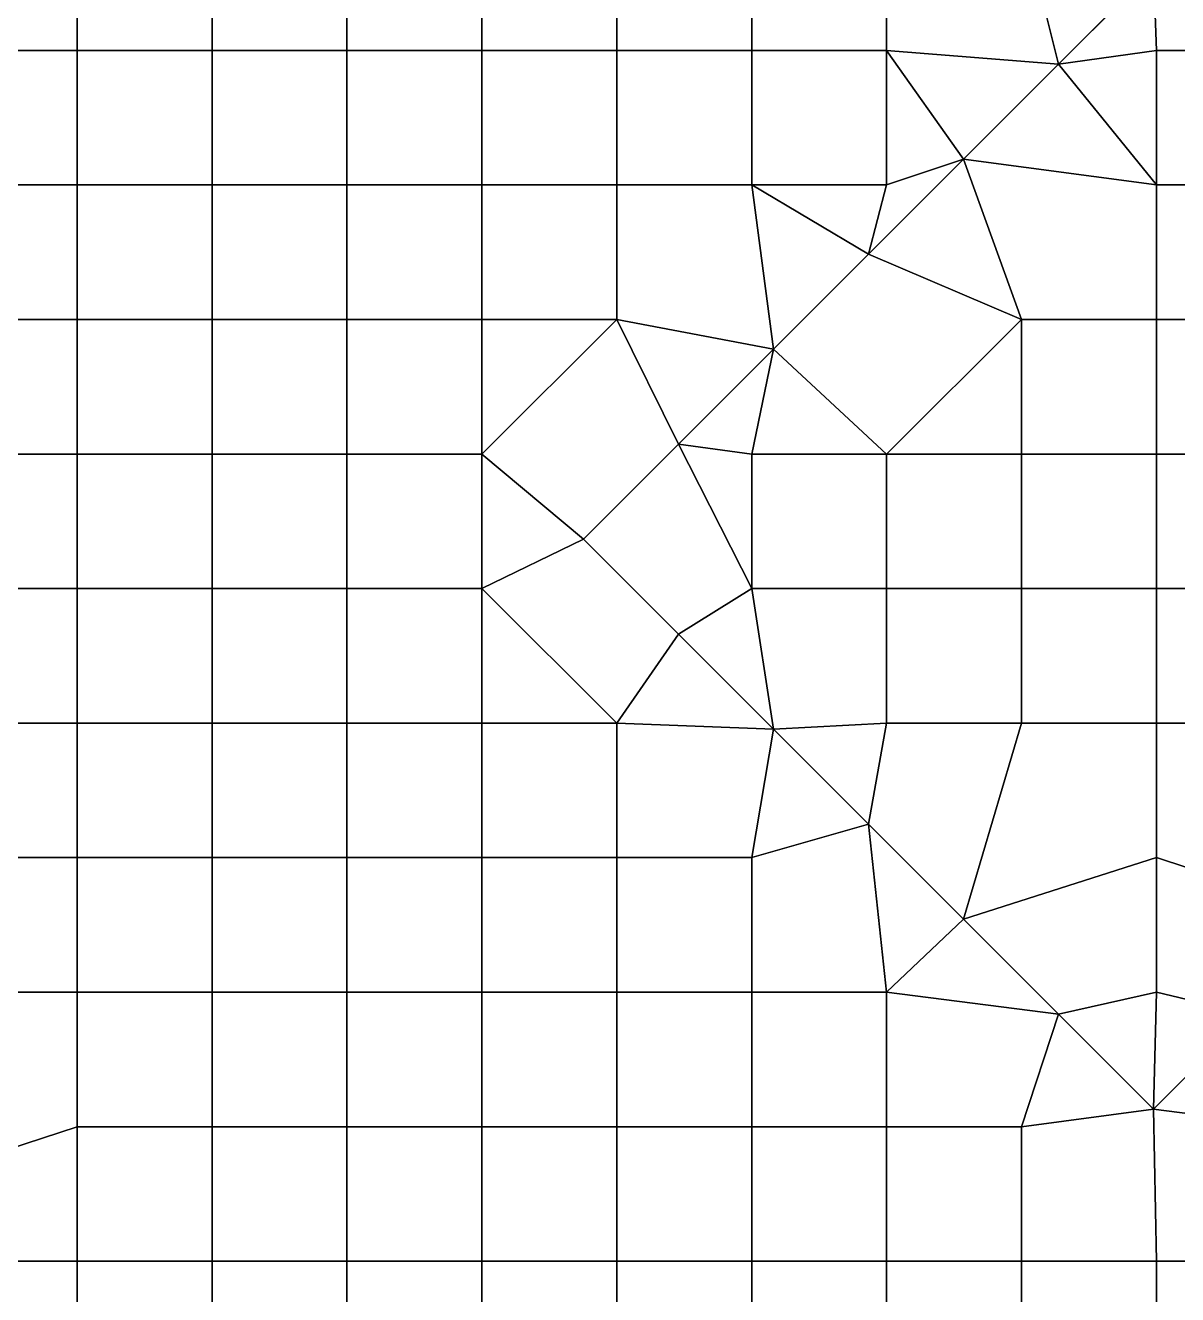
# Model space of a CAD drawing. Extents: x -13 to 39.3, y -26.5 to 20.6.
# Drawn here: x 15.97 to 20.258, y -8.115 to -3.391 of the extents above; entities that cross this region are included whole.
import ezdxf

# ---------------------------------------------------------------- set-up
doc = ezdxf.new("R2010")
doc.units = 0
doc.layers.add('BARS', color=1, linetype='CONTINUOUS')
doc.layers.add('FACES', color=5, linetype='CONTINUOUS')

msp = doc.modelspace()

# ---------------------------------------------------------------- linework, layer by layer
at = {"layer": 'BARS'}
for p, q in [((19.8145, -3.53553), (20.168, -3.18198)), ((19.8145, -3.53553, 3.3), (20.168, -3.18198, 3.3)), ((19.4609, -3.88909), (19.8145, -3.53553)), ((19.4609, -3.88909, 3.3), (19.8145, -3.53553, 3.3)), ((19.1074, -4.24264), (19.4609, -3.88909)), ((19.1074, -4.24264, 3.3), (19.4609, -3.88909, 3.3)), ((18.7538, -4.59619), (19.1074, -4.24264)), ((18.7538, -4.59619, 3.3), (19.1074, -4.24264, 3.3)), ((18.4003, -4.94975), (18.7538, -4.59619)), ((18.4003, -4.94975, 3.3), (18.7538, -4.59619, 3.3)), ((18.0467, -5.3033), (18.4003, -4.94975)), ((18.0467, -5.3033, 3.3), (18.4003, -4.94975, 3.3)), ((18.4003, -5.65685), (18.0467, -5.3033)), ((18.4003, -5.65685, 3.3), (18.0467, -5.3033, 3.3)), ((18.7538, -6.01041), (18.4003, -5.65685)), ((18.7538, -6.01041, 3.3), (18.4003, -5.65685, 3.3)), ((19.1074, -6.36396), (18.7538, -6.01041)), ((19.1074, -6.36396, 3.3), (18.7538, -6.01041, 3.3)), ((19.4609, -6.71751), (19.1074, -6.36396)), ((19.4609, -6.71751, 3.3), (19.1074, -6.36396, 3.3)), ((19.8145, -7.07107), (19.4609, -6.71751)), ((19.8145, -7.07107, 3.3), (19.4609, -6.71751, 3.3)), ((20.168, -7.42462), (19.8145, -7.07107)), ((20.168, -7.42462, 3.3), (19.8145, -7.07107, 3.3)), ((20.168, -7.42462), (20.5216, -7.07107)), ((20.168, -7.42462, 3.3), (20.5216, -7.07107, 3.3))]:
    msp.add_line(p, q, dxfattribs=at)
at = {"layer": 'FACES'}
for points in [[(20.5216, -2.82843), (20.168, -3.18198), (20.1796, -3.48396), (20.6817, -3.48396)], [(20.5216, -2.82843, 3.3), (20.168, -3.18198, 3.3), (20.1796, -3.48396, 3.3), (20.6817, -3.48396, 3.3)], [(16.1627, -2.98325), (15.6606, -2.98325), (15.6606, -3.48396), (16.1627, -3.48396)], [(16.1627, -2.98325, 3.3), (15.6606, -2.98325, 3.3), (15.6606, -3.48396, 3.3), (16.1627, -3.48396, 3.3)], [(16.6648, -2.98325), (16.1627, -2.98325), (16.1627, -3.48396), (16.6648, -3.48396)], [(16.6648, -2.98325, 3.3), (16.1627, -2.98325, 3.3), (16.1627, -3.48396, 3.3), (16.6648, -3.48396, 3.3)], [(17.1669, -2.98325), (16.6648, -2.98325), (16.6648, -3.48396), (17.1669, -3.48396)], [(17.1669, -2.98325, 3.3), (16.6648, -2.98325, 3.3), (16.6648, -3.48396, 3.3), (17.1669, -3.48396, 3.3)], [(17.669, -2.98325), (17.1669, -2.98325), (17.1669, -3.48396), (17.669, -3.48396)], [(17.669, -2.98325, 3.3), (17.1669, -2.98325, 3.3), (17.1669, -3.48396, 3.3), (17.669, -3.48396, 3.3)], [(18.1711, -2.98325), (17.669, -2.98325), (17.669, -3.48396), (18.1711, -3.48396)], [(18.1711, -2.98325, 3.3), (17.669, -2.98325, 3.3), (17.669, -3.48396, 3.3), (18.1711, -3.48396, 3.3)], [(18.6732, -2.98325), (18.1711, -2.98325), (18.1711, -3.48396), (18.6732, -3.48396)], [(18.6732, -2.98325, 3.3), (18.1711, -2.98325, 3.3), (18.1711, -3.48396, 3.3), (18.6732, -3.48396, 3.3)], [(19.1754, -2.98325), (18.6732, -2.98325), (18.6732, -3.48396), (19.1754, -3.48396)], [(19.1754, -2.98325, 3.3), (18.6732, -2.98325, 3.3), (18.6732, -3.48396, 3.3), (19.1754, -3.48396, 3.3)], [(19.6775, -2.98325), (19.1754, -2.98325), (19.1754, -3.48396), (19.8145, -3.53553)], [(19.6775, -2.98325, 3.3), (19.1754, -2.98325, 3.3), (19.1754, -3.48396, 3.3), (19.8145, -3.53553, 3.3)], [(20.168, -3.18198), (19.6775, -2.98325), (19.8145, -3.53553)], [(20.168, -3.18198, 3.3), (19.6775, -2.98325, 3.3), (19.8145, -3.53553, 3.3)], [(20.168, -3.18198), (19.8145, -3.53553), (20.1796, -3.48396)], [(19.8145, -3.53553, 0.66), (19.8145, -3.53553), (20.168, -3.18198), (20.168, -3.18198, 0.66)], [(19.8145, -3.53553, 0.66), (20.168, -3.18198, 0.66), (20.168, -3.18198, 1.32), (19.8145, -3.53553, 1.32)], [(19.8145, -3.53553, 1.32), (20.168, -3.18198, 1.32), (20.168, -3.18198, 1.98), (19.8145, -3.53553, 1.98)], [(19.8145, -3.53553, 1.98), (20.168, -3.18198, 1.98), (20.168, -3.18198, 2.64), (19.8145, -3.53553, 2.64)], [(19.8145, -3.53553, 2.64), (20.168, -3.18198, 2.64), (20.168, -3.18198, 3.3), (19.8145, -3.53553, 3.3)], [(20.168, -3.18198, 3.3), (19.8145, -3.53553, 3.3), (20.1796, -3.48396, 3.3)], [(16.1627, -3.48396), (15.6606, -3.48396), (15.6606, -3.98467), (16.1627, -3.98467)], [(16.1627, -3.48396, 3.3), (15.6606, -3.48396, 3.3), (15.6606, -3.98467, 3.3), (16.1627, -3.98467, 3.3)], [(16.6648, -3.48396), (16.1627, -3.48396), (16.1627, -3.98467), (16.6648, -3.98467)], [(16.6648, -3.48396, 3.3), (16.1627, -3.48396, 3.3), (16.1627, -3.98467, 3.3), (16.6648, -3.98467, 3.3)], [(17.1669, -3.48396), (16.6648, -3.48396), (16.6648, -3.98467), (17.1669, -3.98467)], [(17.1669, -3.48396, 3.3), (16.6648, -3.48396, 3.3), (16.6648, -3.98467, 3.3), (17.1669, -3.98467, 3.3)], [(17.669, -3.48396), (17.1669, -3.48396), (17.1669, -3.98467), (17.669, -3.98467)], [(17.669, -3.48396, 3.3), (17.1669, -3.48396, 3.3), (17.1669, -3.98467, 3.3), (17.669, -3.98467, 3.3)], [(18.1711, -3.48396), (17.669, -3.48396), (17.669, -3.98467), (18.1711, -3.98467)], [(18.1711, -3.48396, 3.3), (17.669, -3.48396, 3.3), (17.669, -3.98467, 3.3), (18.1711, -3.98467, 3.3)], [(18.6732, -3.48396), (18.1711, -3.48396), (18.1711, -3.98467), (18.6732, -3.98467)], [(18.6732, -3.48396, 3.3), (18.1711, -3.48396, 3.3), (18.1711, -3.98467, 3.3), (18.6732, -3.98467, 3.3)], [(19.1754, -3.48396), (18.6732, -3.48396), (18.6732, -3.98467), (19.1754, -3.98467)], [(19.1754, -3.48396, 3.3), (18.6732, -3.48396, 3.3), (18.6732, -3.98467, 3.3), (19.1754, -3.98467, 3.3)], [(19.8145, -3.53553), (19.1754, -3.48396), (19.4609, -3.88909)], [(19.1754, -3.48396), (19.1754, -3.98467), (19.4609, -3.88909)], [(19.8145, -3.53553, 3.3), (19.1754, -3.48396, 3.3), (19.4609, -3.88909, 3.3)], [(19.1754, -3.48396, 3.3), (19.1754, -3.98467, 3.3), (19.4609, -3.88909, 3.3)], [(20.1796, -3.48396), (19.8145, -3.53553), (20.1796, -3.98467)], [(20.1796, -3.48396, 3.3), (19.8145, -3.53553, 3.3), (20.1796, -3.98467, 3.3)], [(20.6817, -3.48396), (20.1796, -3.48396), (20.1796, -3.98467), (20.6817, -3.98467)], [(20.6817, -3.48396, 3.3), (20.1796, -3.48396, 3.3), (20.1796, -3.98467, 3.3), (20.6817, -3.98467, 3.3)], [(19.8145, -3.53553), (19.4609, -3.88909), (20.1796, -3.98467)], [(19.4609, -3.88909, 0.66), (19.4609, -3.88909), (19.8145, -3.53553), (19.8145, -3.53553, 0.66)], [(19.4609, -3.88909, 0.66), (19.8145, -3.53553, 0.66), (19.8145, -3.53553, 1.32), (19.4609, -3.88909, 1.32)], [(19.4609, -3.88909, 1.32), (19.8145, -3.53553, 1.32), (19.8145, -3.53553, 1.98), (19.4609, -3.88909, 1.98)], [(19.4609, -3.88909, 1.98), (19.8145, -3.53553, 1.98), (19.8145, -3.53553, 2.64), (19.4609, -3.88909, 2.64)], [(19.4609, -3.88909, 2.64), (19.8145, -3.53553, 2.64), (19.8145, -3.53553, 3.3), (19.4609, -3.88909, 3.3)], [(19.8145, -3.53553, 3.3), (19.4609, -3.88909, 3.3), (20.1796, -3.98467, 3.3)], [(19.4609, -3.88909), (19.1754, -3.98467), (19.1074, -4.24264)], [(19.4609, -3.88909), (19.1074, -4.24264), (19.6775, -4.48537)], [(19.1074, -4.24264, 0.66), (19.1074, -4.24264), (19.4609, -3.88909), (19.4609, -3.88909, 0.66)], [(19.1074, -4.24264, 0.66), (19.4609, -3.88909, 0.66), (19.4609, -3.88909, 1.32), (19.1074, -4.24264, 1.32)], [(19.1074, -4.24264, 1.32), (19.4609, -3.88909, 1.32), (19.4609, -3.88909, 1.98), (19.1074, -4.24264, 1.98)], [(19.1074, -4.24264, 1.98), (19.4609, -3.88909, 1.98), (19.4609, -3.88909, 2.64), (19.1074, -4.24264, 2.64)], [(19.1074, -4.24264, 2.64), (19.4609, -3.88909, 2.64), (19.4609, -3.88909, 3.3), (19.1074, -4.24264, 3.3)], [(19.4609, -3.88909, 3.3), (19.1754, -3.98467, 3.3), (19.1074, -4.24264, 3.3)], [(19.4609, -3.88909, 3.3), (19.1074, -4.24264, 3.3), (19.6775, -4.48537, 3.3)], [(20.1796, -3.98467), (19.4609, -3.88909), (19.6775, -4.48537), (20.1796, -4.48537)], [(20.1796, -3.98467, 3.3), (19.4609, -3.88909, 3.3), (19.6775, -4.48537, 3.3), (20.1796, -4.48537, 3.3)], [(16.1627, -3.98467), (15.6606, -3.98467), (15.6606, -4.48537), (16.1627, -4.48537)], [(16.1627, -3.98467, 3.3), (15.6606, -3.98467, 3.3), (15.6606, -4.48537, 3.3), (16.1627, -4.48537, 3.3)], [(16.6648, -3.98467), (16.1627, -3.98467), (16.1627, -4.48537), (16.6648, -4.48537)], [(16.6648, -3.98467, 3.3), (16.1627, -3.98467, 3.3), (16.1627, -4.48537, 3.3), (16.6648, -4.48537, 3.3)], [(17.1669, -3.98467), (16.6648, -3.98467), (16.6648, -4.48537), (17.1669, -4.48537)], [(17.1669, -3.98467, 3.3), (16.6648, -3.98467, 3.3), (16.6648, -4.48537, 3.3), (17.1669, -4.48537, 3.3)], [(17.669, -3.98467), (17.1669, -3.98467), (17.1669, -4.48537), (17.669, -4.48537)], [(17.669, -3.98467, 3.3), (17.1669, -3.98467, 3.3), (17.1669, -4.48537, 3.3), (17.669, -4.48537, 3.3)], [(18.1711, -3.98467), (17.669, -3.98467), (17.669, -4.48537), (18.1711, -4.48537)], [(18.1711, -3.98467, 3.3), (17.669, -3.98467, 3.3), (17.669, -4.48537, 3.3), (18.1711, -4.48537, 3.3)], [(18.6732, -3.98467), (18.1711, -3.98467), (18.1711, -4.48537), (18.7538, -4.59619)], [(18.6732, -3.98467, 3.3), (18.1711, -3.98467, 3.3), (18.1711, -4.48537, 3.3), (18.7538, -4.59619, 3.3)], [(19.1754, -3.98467), (18.6732, -3.98467), (19.1074, -4.24264)], [(19.1074, -4.24264), (18.6732, -3.98467), (18.7538, -4.59619)], [(19.1754, -3.98467, 3.3), (18.6732, -3.98467, 3.3), (19.1074, -4.24264, 3.3)], [(19.1074, -4.24264, 3.3), (18.6732, -3.98467, 3.3), (18.7538, -4.59619, 3.3)], [(20.6817, -3.98467), (20.1796, -3.98467), (20.1796, -4.48537), (20.6817, -4.48537)], [(20.6817, -3.98467, 3.3), (20.1796, -3.98467, 3.3), (20.1796, -4.48537, 3.3), (20.6817, -4.48537, 3.3)], [(19.1074, -4.24264), (18.7538, -4.59619), (19.1754, -4.98608), (19.6775, -4.48537)], [(18.7538, -4.59619, 0.66), (18.7538, -4.59619), (19.1074, -4.24264), (19.1074, -4.24264, 0.66)], [(18.7538, -4.59619, 0.66), (19.1074, -4.24264, 0.66), (19.1074, -4.24264, 1.32), (18.7538, -4.59619, 1.32)], [(18.7538, -4.59619, 1.32), (19.1074, -4.24264, 1.32), (19.1074, -4.24264, 1.98), (18.7538, -4.59619, 1.98)], [(18.7538, -4.59619, 1.98), (19.1074, -4.24264, 1.98), (19.1074, -4.24264, 2.64), (18.7538, -4.59619, 2.64)], [(18.7538, -4.59619, 2.64), (19.1074, -4.24264, 2.64), (19.1074, -4.24264, 3.3), (18.7538, -4.59619, 3.3)], [(19.1074, -4.24264, 3.3), (18.7538, -4.59619, 3.3), (19.1754, -4.98608, 3.3), (19.6775, -4.48537, 3.3)], [(16.1627, -4.48537), (15.6606, -4.48537), (15.6606, -4.98608), (16.1627, -4.98608)], [(16.1627, -4.48537, 3.3), (15.6606, -4.48537, 3.3), (15.6606, -4.98608, 3.3), (16.1627, -4.98608, 3.3)], [(16.6648, -4.48537), (16.1627, -4.48537), (16.1627, -4.98608), (16.6648, -4.98608)], [(16.6648, -4.48537, 3.3), (16.1627, -4.48537, 3.3), (16.1627, -4.98608, 3.3), (16.6648, -4.98608, 3.3)], [(17.1669, -4.48537), (16.6648, -4.48537), (16.6648, -4.98608), (17.1669, -4.98608)], [(17.1669, -4.48537, 3.3), (16.6648, -4.48537, 3.3), (16.6648, -4.98608, 3.3), (17.1669, -4.98608, 3.3)], [(17.669, -4.48537), (17.1669, -4.48537), (17.1669, -4.98608), (17.669, -4.98608)], [(17.669, -4.48537, 3.3), (17.1669, -4.48537, 3.3), (17.1669, -4.98608, 3.3), (17.669, -4.98608, 3.3)], [(18.1711, -4.48537), (17.669, -4.48537), (17.669, -4.98608)], [(18.4003, -4.94975), (18.1711, -4.48537), (17.669, -4.98608), (18.0467, -5.3033)], [(18.1711, -4.48537, 3.3), (17.669, -4.48537, 3.3), (17.669, -4.98608, 3.3)], [(18.4003, -4.94975, 3.3), (18.1711, -4.48537, 3.3), (17.669, -4.98608, 3.3), (18.0467, -5.3033, 3.3)], [(18.7538, -4.59619), (18.1711, -4.48537), (18.4003, -4.94975)], [(18.7538, -4.59619, 3.3), (18.1711, -4.48537, 3.3), (18.4003, -4.94975, 3.3)], [(19.6775, -4.48537), (19.1754, -4.98608), (19.6775, -4.98608)], [(19.6775, -4.48537, 3.3), (19.1754, -4.98608, 3.3), (19.6775, -4.98608, 3.3)], [(20.1796, -4.48537), (19.6775, -4.48537), (19.6775, -4.98608), (20.1796, -4.98608)], [(20.1796, -4.48537, 3.3), (19.6775, -4.48537, 3.3), (19.6775, -4.98608, 3.3), (20.1796, -4.98608, 3.3)], [(20.6817, -4.48537), (20.1796, -4.48537), (20.1796, -4.98608), (20.6817, -4.98608)], [(20.6817, -4.48537, 3.3), (20.1796, -4.48537, 3.3), (20.1796, -4.98608, 3.3), (20.6817, -4.98608, 3.3)], [(18.7538, -4.59619), (18.4003, -4.94975), (18.6732, -4.98608)], [(18.4003, -4.94975, 0.66), (18.4003, -4.94975), (18.7538, -4.59619), (18.7538, -4.59619, 0.66)], [(18.4003, -4.94975, 0.66), (18.7538, -4.59619, 0.66), (18.7538, -4.59619, 1.32), (18.4003, -4.94975, 1.32)], [(18.4003, -4.94975, 1.32), (18.7538, -4.59619, 1.32), (18.7538, -4.59619, 1.98), (18.4003, -4.94975, 1.98)], [(18.4003, -4.94975, 1.98), (18.7538, -4.59619, 1.98), (18.7538, -4.59619, 2.64), (18.4003, -4.94975, 2.64)], [(18.4003, -4.94975, 2.64), (18.7538, -4.59619, 2.64), (18.7538, -4.59619, 3.3), (18.4003, -4.94975, 3.3)], [(18.7538, -4.59619, 3.3), (18.4003, -4.94975, 3.3), (18.6732, -4.98608, 3.3)], [(19.1754, -4.98608), (18.7538, -4.59619), (18.6732, -4.98608)], [(19.1754, -4.98608, 3.3), (18.7538, -4.59619, 3.3), (18.6732, -4.98608, 3.3)], [(18.6732, -5.48679), (18.4003, -4.94975), (18.0467, -5.3033), (18.4003, -5.65685)], [(18.0467, -5.3033, 0.66), (18.0467, -5.3033), (18.4003, -4.94975), (18.4003, -4.94975, 0.66)], [(18.0467, -5.3033, 0.66), (18.4003, -4.94975, 0.66), (18.4003, -4.94975, 1.32), (18.0467, -5.3033, 1.32)], [(18.0467, -5.3033, 1.32), (18.4003, -4.94975, 1.32), (18.4003, -4.94975, 1.98), (18.0467, -5.3033, 1.98)], [(18.0467, -5.3033, 1.98), (18.4003, -4.94975, 1.98), (18.4003, -4.94975, 2.64), (18.0467, -5.3033, 2.64)], [(18.0467, -5.3033, 2.64), (18.4003, -4.94975, 2.64), (18.4003, -4.94975, 3.3), (18.0467, -5.3033, 3.3)], [(18.6732, -5.48679, 3.3), (18.4003, -4.94975, 3.3), (18.0467, -5.3033, 3.3), (18.4003, -5.65685, 3.3)], [(18.6732, -4.98608), (18.4003, -4.94975), (18.6732, -5.48679)], [(18.6732, -4.98608, 3.3), (18.4003, -4.94975, 3.3), (18.6732, -5.48679, 3.3)], [(16.1627, -4.98608), (15.6606, -4.98608), (15.6606, -5.48679), (16.1627, -5.48679)], [(16.1627, -4.98608, 3.3), (15.6606, -4.98608, 3.3), (15.6606, -5.48679, 3.3), (16.1627, -5.48679, 3.3)], [(16.6648, -4.98608), (16.1627, -4.98608), (16.1627, -5.48679), (16.6648, -5.48679)], [(16.6648, -4.98608, 3.3), (16.1627, -4.98608, 3.3), (16.1627, -5.48679, 3.3), (16.6648, -5.48679, 3.3)], [(17.1669, -4.98608), (16.6648, -4.98608), (16.6648, -5.48679), (17.1669, -5.48679)], [(17.1669, -4.98608, 3.3), (16.6648, -4.98608, 3.3), (16.6648, -5.48679, 3.3), (17.1669, -5.48679, 3.3)], [(17.669, -4.98608), (17.1669, -4.98608), (17.1669, -5.48679), (17.669, -5.48679)], [(17.669, -4.98608, 3.3), (17.1669, -4.98608, 3.3), (17.1669, -5.48679, 3.3), (17.669, -5.48679, 3.3)], [(18.0467, -5.3033), (17.669, -4.98608), (17.669, -5.48679)], [(18.0467, -5.3033, 3.3), (17.669, -4.98608, 3.3), (17.669, -5.48679, 3.3)], [(19.1754, -4.98608), (18.6732, -4.98608), (18.6732, -5.48679), (19.1754, -5.48679)], [(19.1754, -4.98608, 3.3), (18.6732, -4.98608, 3.3), (18.6732, -5.48679, 3.3), (19.1754, -5.48679, 3.3)], [(19.6775, -4.98608), (19.1754, -4.98608), (19.1754, -5.48679), (19.6775, -5.48679)], [(19.6775, -4.98608, 3.3), (19.1754, -4.98608, 3.3), (19.1754, -5.48679, 3.3), (19.6775, -5.48679, 3.3)], [(20.1796, -4.98608), (19.6775, -4.98608), (19.6775, -5.48679), (20.1796, -5.48679)], [(20.1796, -4.98608, 3.3), (19.6775, -4.98608, 3.3), (19.6775, -5.48679, 3.3), (20.1796, -5.48679, 3.3)], [(20.6817, -4.98608), (20.1796, -4.98608), (20.1796, -5.48679), (20.6817, -5.48679)], [(20.6817, -4.98608, 3.3), (20.1796, -4.98608, 3.3), (20.1796, -5.48679, 3.3), (20.6817, -5.48679, 3.3)], [(18.0467, -5.3033), (17.669, -5.48679), (18.1711, -5.9875), (18.4003, -5.65685)], [(18.0467, -5.3033, 3.3), (17.669, -5.48679, 3.3), (18.1711, -5.9875, 3.3), (18.4003, -5.65685, 3.3)], [(18.0467, -5.3033), (18.0467, -5.3033, 0.66), (18.4003, -5.65685, 0.66), (18.4003, -5.65685)], [(18.4003, -5.65685, 0.66), (18.0467, -5.3033, 0.66), (18.0467, -5.3033, 1.32), (18.4003, -5.65685, 1.32)], [(18.4003, -5.65685, 1.32), (18.0467, -5.3033, 1.32), (18.0467, -5.3033, 1.98), (18.4003, -5.65685, 1.98)], [(18.4003, -5.65685, 1.98), (18.0467, -5.3033, 1.98), (18.0467, -5.3033, 2.64), (18.4003, -5.65685, 2.64)], [(18.4003, -5.65685, 2.64), (18.0467, -5.3033, 2.64), (18.0467, -5.3033, 3.3), (18.4003, -5.65685, 3.3)], [(16.1627, -5.48679), (15.6606, -5.48679), (15.6606, -5.9875), (16.1627, -5.9875)], [(16.1627, -5.48679, 3.3), (15.6606, -5.48679, 3.3), (15.6606, -5.9875, 3.3), (16.1627, -5.9875, 3.3)], [(16.6648, -5.48679), (16.1627, -5.48679), (16.1627, -5.9875), (16.6648, -5.9875)], [(16.6648, -5.48679, 3.3), (16.1627, -5.48679, 3.3), (16.1627, -5.9875, 3.3), (16.6648, -5.9875, 3.3)], [(17.1669, -5.48679), (16.6648, -5.48679), (16.6648, -5.9875), (17.1669, -5.9875)], [(17.1669, -5.48679, 3.3), (16.6648, -5.48679, 3.3), (16.6648, -5.9875, 3.3), (17.1669, -5.9875, 3.3)], [(17.669, -5.48679), (17.1669, -5.48679), (17.1669, -5.9875), (17.669, -5.9875)], [(17.669, -5.48679, 3.3), (17.1669, -5.48679, 3.3), (17.1669, -5.9875, 3.3), (17.669, -5.9875, 3.3)], [(18.1711, -5.9875), (17.669, -5.48679), (17.669, -5.9875)], [(18.1711, -5.9875, 3.3), (17.669, -5.48679, 3.3), (17.669, -5.9875, 3.3)], [(18.7538, -6.01041), (18.6732, -5.48679), (18.4003, -5.65685)], [(18.7538, -6.01041, 3.3), (18.6732, -5.48679, 3.3), (18.4003, -5.65685, 3.3)], [(19.1754, -5.48679), (18.6732, -5.48679), (18.7538, -6.01041), (19.1754, -5.9875)], [(19.1754, -5.48679, 3.3), (18.6732, -5.48679, 3.3), (18.7538, -6.01041, 3.3), (19.1754, -5.9875, 3.3)], [(19.6775, -5.48679), (19.1754, -5.48679), (19.1754, -5.9875), (19.6775, -5.9875)], [(19.6775, -5.48679, 3.3), (19.1754, -5.48679, 3.3), (19.1754, -5.9875, 3.3), (19.6775, -5.9875, 3.3)], [(20.1796, -5.48679), (19.6775, -5.48679), (19.6775, -5.9875), (20.1796, -5.9875)], [(20.1796, -5.48679, 3.3), (19.6775, -5.48679, 3.3), (19.6775, -5.9875, 3.3), (20.1796, -5.9875, 3.3)], [(20.6817, -5.48679), (20.1796, -5.48679), (20.1796, -5.9875), (20.6817, -5.9875)], [(20.6817, -5.48679, 3.3), (20.1796, -5.48679, 3.3), (20.1796, -5.9875, 3.3), (20.6817, -5.9875, 3.3)], [(18.7538, -6.01041), (18.4003, -5.65685), (18.1711, -5.9875)], [(18.7538, -6.01041, 3.3), (18.4003, -5.65685, 3.3), (18.1711, -5.9875, 3.3)], [(18.4003, -5.65685), (18.4003, -5.65685, 0.66), (18.7538, -6.01041, 0.66), (18.7538, -6.01041)], [(18.7538, -6.01041, 0.66), (18.4003, -5.65685, 0.66), (18.4003, -5.65685, 1.32), (18.7538, -6.01041, 1.32)], [(18.7538, -6.01041, 1.32), (18.4003, -5.65685, 1.32), (18.4003, -5.65685, 1.98), (18.7538, -6.01041, 1.98)], [(18.7538, -6.01041, 1.98), (18.4003, -5.65685, 1.98), (18.4003, -5.65685, 2.64), (18.7538, -6.01041, 2.64)], [(18.7538, -6.01041, 2.64), (18.4003, -5.65685, 2.64), (18.4003, -5.65685, 3.3), (18.7538, -6.01041, 3.3)], [(16.1627, -5.9875), (15.6606, -5.9875), (15.6606, -6.4882), (16.1627, -6.4882)], [(16.1627, -5.9875, 3.3), (15.6606, -5.9875, 3.3), (15.6606, -6.4882, 3.3), (16.1627, -6.4882, 3.3)], [(16.6648, -5.9875), (16.1627, -5.9875), (16.1627, -6.4882), (16.6648, -6.4882)], [(16.6648, -5.9875, 3.3), (16.1627, -5.9875, 3.3), (16.1627, -6.4882, 3.3), (16.6648, -6.4882, 3.3)], [(17.1669, -5.9875), (16.6648, -5.9875), (16.6648, -6.4882), (17.1669, -6.4882)], [(17.1669, -5.9875, 3.3), (16.6648, -5.9875, 3.3), (16.6648, -6.4882, 3.3), (17.1669, -6.4882, 3.3)], [(17.669, -5.9875), (17.1669, -5.9875), (17.1669, -6.4882), (17.669, -6.4882)], [(17.669, -5.9875, 3.3), (17.1669, -5.9875, 3.3), (17.1669, -6.4882, 3.3), (17.669, -6.4882, 3.3)], [(18.1711, -5.9875), (17.669, -5.9875), (17.669, -6.4882), (18.1711, -6.4882)], [(18.1711, -5.9875, 3.3), (17.669, -5.9875, 3.3), (17.669, -6.4882, 3.3), (18.1711, -6.4882, 3.3)], [(18.7538, -6.01041), (18.1711, -5.9875), (18.1711, -6.4882), (18.6732, -6.4882)], [(18.7538, -6.01041, 3.3), (18.1711, -5.9875, 3.3), (18.1711, -6.4882, 3.3), (18.6732, -6.4882, 3.3)], [(19.1754, -5.9875), (18.7538, -6.01041), (19.1074, -6.36396)], [(19.1754, -5.9875, 3.3), (18.7538, -6.01041, 3.3), (19.1074, -6.36396, 3.3)], [(19.6775, -5.9875), (19.1754, -5.9875), (19.1074, -6.36396), (19.4609, -6.71751)], [(19.6775, -5.9875, 3.3), (19.1754, -5.9875, 3.3), (19.1074, -6.36396, 3.3), (19.4609, -6.71751, 3.3)], [(20.1796, -5.9875), (19.6775, -5.9875), (19.4609, -6.71751), (20.1796, -6.4882)], [(20.1796, -5.9875, 3.3), (19.6775, -5.9875, 3.3), (19.4609, -6.71751, 3.3), (20.1796, -6.4882, 3.3)], [(20.6817, -5.9875), (20.1796, -5.9875), (20.1796, -6.4882), (20.8751, -6.71751)], [(20.6817, -5.9875, 3.3), (20.1796, -5.9875, 3.3), (20.1796, -6.4882, 3.3), (20.8751, -6.71751, 3.3)], [(19.1074, -6.36396), (18.7538, -6.01041), (18.6732, -6.4882)], [(19.1074, -6.36396, 3.3), (18.7538, -6.01041, 3.3), (18.6732, -6.4882, 3.3)], [(18.7538, -6.01041), (18.7538, -6.01041, 0.66), (19.1074, -6.36396, 0.66), (19.1074, -6.36396)], [(18.7538, -6.01041, 0.66), (18.7538, -6.01041, 1.32), (19.1074, -6.36396, 1.32), (19.1074, -6.36396, 0.66)], [(18.7538, -6.01041, 1.32), (18.7538, -6.01041, 1.98), (19.1074, -6.36396, 1.98), (19.1074, -6.36396, 1.32)], [(18.7538, -6.01041, 1.98), (18.7538, -6.01041, 2.64), (19.1074, -6.36396, 2.64), (19.1074, -6.36396, 1.98)], [(19.1074, -6.36396, 2.64), (18.7538, -6.01041, 2.64), (18.7538, -6.01041, 3.3), (19.1074, -6.36396, 3.3)], [(19.1074, -6.36396), (18.6732, -6.4882), (18.6732, -6.98891), (19.1754, -6.98891)], [(19.1074, -6.36396, 3.3), (18.6732, -6.4882, 3.3), (18.6732, -6.98891, 3.3), (19.1754, -6.98891, 3.3)], [(19.4609, -6.71751), (19.1074, -6.36396), (19.1754, -6.98891)], [(19.1074, -6.36396), (19.1074, -6.36396, 0.66), (19.4609, -6.71751, 0.66), (19.4609, -6.71751)], [(19.1074, -6.36396, 0.66), (19.1074, -6.36396, 1.32), (19.4609, -6.71751, 1.32), (19.4609, -6.71751, 0.66)], [(19.1074, -6.36396, 1.32), (19.1074, -6.36396, 1.98), (19.4609, -6.71751, 1.98), (19.4609, -6.71751, 1.32)], [(19.1074, -6.36396, 1.98), (19.1074, -6.36396, 2.64), (19.4609, -6.71751, 2.64), (19.4609, -6.71751, 1.98)], [(19.4609, -6.71751, 2.64), (19.1074, -6.36396, 2.64), (19.1074, -6.36396, 3.3), (19.4609, -6.71751, 3.3)], [(19.4609, -6.71751, 3.3), (19.1074, -6.36396, 3.3), (19.1754, -6.98891, 3.3)], [(16.1627, -6.4882), (15.6606, -6.4882), (15.6606, -6.98891), (16.1627, -6.98891)], [(16.1627, -6.4882, 3.3), (15.6606, -6.4882, 3.3), (15.6606, -6.98891, 3.3), (16.1627, -6.98891, 3.3)], [(16.6648, -6.4882), (16.1627, -6.4882), (16.1627, -6.98891), (16.6648, -6.98891)], [(16.6648, -6.4882, 3.3), (16.1627, -6.4882, 3.3), (16.1627, -6.98891, 3.3), (16.6648, -6.98891, 3.3)], [(17.1669, -6.4882), (16.6648, -6.4882), (16.6648, -6.98891), (17.1669, -6.98891)], [(17.1669, -6.4882, 3.3), (16.6648, -6.4882, 3.3), (16.6648, -6.98891, 3.3), (17.1669, -6.98891, 3.3)], [(17.669, -6.4882), (17.1669, -6.4882), (17.1669, -6.98891), (17.669, -6.98891)], [(17.669, -6.4882, 3.3), (17.1669, -6.4882, 3.3), (17.1669, -6.98891, 3.3), (17.669, -6.98891, 3.3)], [(18.1711, -6.4882), (17.669, -6.4882), (17.669, -6.98891), (18.1711, -6.98891)], [(18.1711, -6.4882, 3.3), (17.669, -6.4882, 3.3), (17.669, -6.98891, 3.3), (18.1711, -6.98891, 3.3)], [(18.6732, -6.4882), (18.1711, -6.4882), (18.1711, -6.98891), (18.6732, -6.98891)], [(18.6732, -6.4882, 3.3), (18.1711, -6.4882, 3.3), (18.1711, -6.98891, 3.3), (18.6732, -6.98891, 3.3)], [(20.1796, -6.4882), (19.4609, -6.71751), (19.8145, -7.07107), (20.1796, -6.98891)], [(20.1796, -6.4882, 3.3), (19.4609, -6.71751, 3.3), (19.8145, -7.07107, 3.3), (20.1796, -6.98891, 3.3)], [(20.8751, -6.71751), (20.1796, -6.4882), (20.1796, -6.98891), (20.5216, -7.07107)], [(20.8751, -6.71751, 3.3), (20.1796, -6.4882, 3.3), (20.1796, -6.98891, 3.3), (20.5216, -7.07107, 3.3)], [(19.8145, -7.07107), (19.4609, -6.71751), (19.1754, -6.98891)], [(19.8145, -7.07107, 3.3), (19.4609, -6.71751, 3.3), (19.1754, -6.98891, 3.3)], [(19.4609, -6.71751), (19.4609, -6.71751, 0.66), (19.8145, -7.07107, 0.66), (19.8145, -7.07107)], [(19.4609, -6.71751, 0.66), (19.4609, -6.71751, 1.32), (19.8145, -7.07107, 1.32), (19.8145, -7.07107, 0.66)], [(19.4609, -6.71751, 1.32), (19.4609, -6.71751, 1.98), (19.8145, -7.07107, 1.98), (19.8145, -7.07107, 1.32)], [(19.4609, -6.71751, 1.98), (19.4609, -6.71751, 2.64), (19.8145, -7.07107, 2.64), (19.8145, -7.07107, 1.98)], [(19.8145, -7.07107, 2.64), (19.4609, -6.71751, 2.64), (19.4609, -6.71751, 3.3), (19.8145, -7.07107, 3.3)], [(16.1627, -6.98891), (15.6606, -6.98891), (15.7132, -7.63675), (16.1627, -7.48962)], [(16.1627, -6.98891, 3.3), (15.6606, -6.98891, 3.3), (15.7132, -7.63675, 3.3), (16.1627, -7.48962, 3.3)], [(16.6648, -6.98891), (16.1627, -6.98891), (16.1627, -7.48962), (16.6648, -7.48962)], [(16.6648, -6.98891, 3.3), (16.1627, -6.98891, 3.3), (16.1627, -7.48962, 3.3), (16.6648, -7.48962, 3.3)], [(17.1669, -6.98891), (16.6648, -6.98891), (16.6648, -7.48962), (17.1669, -7.48962)], [(17.1669, -6.98891, 3.3), (16.6648, -6.98891, 3.3), (16.6648, -7.48962, 3.3), (17.1669, -7.48962, 3.3)], [(17.669, -6.98891), (17.1669, -6.98891), (17.1669, -7.48962), (17.669, -7.48962)], [(17.669, -6.98891, 3.3), (17.1669, -6.98891, 3.3), (17.1669, -7.48962, 3.3), (17.669, -7.48962, 3.3)], [(18.1711, -6.98891), (17.669, -6.98891), (17.669, -7.48962), (18.1711, -7.48962)], [(18.1711, -6.98891, 3.3), (17.669, -6.98891, 3.3), (17.669, -7.48962, 3.3), (18.1711, -7.48962, 3.3)], [(18.6732, -6.98891), (18.1711, -6.98891), (18.1711, -7.48962), (18.6732, -7.48962)], [(18.6732, -6.98891, 3.3), (18.1711, -6.98891, 3.3), (18.1711, -7.48962, 3.3), (18.6732, -7.48962, 3.3)], [(19.1754, -6.98891), (18.6732, -6.98891), (18.6732, -7.48962), (19.1754, -7.48962)], [(19.1754, -6.98891, 3.3), (18.6732, -6.98891, 3.3), (18.6732, -7.48962, 3.3), (19.1754, -7.48962, 3.3)], [(19.8145, -7.07107), (19.1754, -6.98891), (19.1754, -7.48962), (19.6775, -7.48962)], [(19.8145, -7.07107, 3.3), (19.1754, -6.98891, 3.3), (19.1754, -7.48962, 3.3), (19.6775, -7.48962, 3.3)], [(20.1796, -6.98891), (19.8145, -7.07107), (20.168, -7.42462)], [(20.1796, -6.98891, 3.3), (19.8145, -7.07107, 3.3), (20.168, -7.42462, 3.3)], [(20.5216, -7.07107), (20.1796, -6.98891), (20.168, -7.42462)], [(20.5216, -7.07107, 3.3), (20.1796, -6.98891, 3.3), (20.168, -7.42462, 3.3)], [(19.8145, -7.07107), (19.6775, -7.48962), (20.168, -7.42462)], [(19.8145, -7.07107, 3.3), (19.6775, -7.48962, 3.3), (20.168, -7.42462, 3.3)], [(19.8145, -7.07107), (19.8145, -7.07107, 0.66), (20.168, -7.42462, 0.66), (20.168, -7.42462)], [(20.168, -7.42462, 0.66), (19.8145, -7.07107, 0.66), (19.8145, -7.07107, 1.32), (20.168, -7.42462, 1.32)], [(20.168, -7.42462, 1.32), (19.8145, -7.07107, 1.32), (19.8145, -7.07107, 1.98), (20.168, -7.42462, 1.98)], [(20.168, -7.42462, 1.98), (19.8145, -7.07107, 1.98), (19.8145, -7.07107, 2.64), (20.168, -7.42462, 2.64)], [(20.168, -7.42462, 2.64), (19.8145, -7.07107, 2.64), (19.8145, -7.07107, 3.3), (20.168, -7.42462, 3.3)], [(20.6817, -7.48962), (20.5216, -7.07107), (20.168, -7.42462)], [(20.168, -7.42462, 0.66), (20.168, -7.42462), (20.5216, -7.07107), (20.5216, -7.07107, 0.66)], [(20.168, -7.42462, 0.66), (20.5216, -7.07107, 0.66), (20.5216, -7.07107, 1.32), (20.168, -7.42462, 1.32)], [(20.168, -7.42462, 1.32), (20.5216, -7.07107, 1.32), (20.5216, -7.07107, 1.98), (20.168, -7.42462, 1.98)], [(20.168, -7.42462, 1.98), (20.5216, -7.07107, 1.98), (20.5216, -7.07107, 2.64), (20.168, -7.42462, 2.64)], [(20.168, -7.42462, 2.64), (20.5216, -7.07107, 2.64), (20.5216, -7.07107, 3.3), (20.168, -7.42462, 3.3)], [(20.6817, -7.48962, 3.3), (20.5216, -7.07107, 3.3), (20.168, -7.42462, 3.3)], [(20.168, -7.42462), (19.6775, -7.48962), (19.6775, -7.99033), (20.1796, -7.99033)], [(20.168, -7.42462, 3.3), (19.6775, -7.48962, 3.3), (19.6775, -7.99033, 3.3), (20.1796, -7.99033, 3.3)], [(20.6817, -7.48962), (20.168, -7.42462), (20.1796, -7.99033), (20.6817, -7.99033)], [(20.6817, -7.48962, 3.3), (20.168, -7.42462, 3.3), (20.1796, -7.99033, 3.3), (20.6817, -7.99033, 3.3)], [(16.1627, -7.48962), (15.7132, -7.63675), (15.6606, -7.99033), (16.1627, -7.99033)], [(16.1627, -7.48962, 3.3), (15.7132, -7.63675, 3.3), (15.6606, -7.99033, 3.3), (16.1627, -7.99033, 3.3)], [(16.6648, -7.48962), (16.1627, -7.48962), (16.1627, -7.99033), (16.6648, -7.99033)], [(16.6648, -7.48962, 3.3), (16.1627, -7.48962, 3.3), (16.1627, -7.99033, 3.3), (16.6648, -7.99033, 3.3)], [(17.1669, -7.48962), (16.6648, -7.48962), (16.6648, -7.99033), (17.1669, -7.99033)], [(17.1669, -7.48962, 3.3), (16.6648, -7.48962, 3.3), (16.6648, -7.99033, 3.3), (17.1669, -7.99033, 3.3)], [(17.669, -7.48962), (17.1669, -7.48962), (17.1669, -7.99033), (17.669, -7.99033)], [(17.669, -7.48962, 3.3), (17.1669, -7.48962, 3.3), (17.1669, -7.99033, 3.3), (17.669, -7.99033, 3.3)], [(18.1711, -7.48962), (17.669, -7.48962), (17.669, -7.99033), (18.1711, -7.99033)], [(18.1711, -7.48962, 3.3), (17.669, -7.48962, 3.3), (17.669, -7.99033, 3.3), (18.1711, -7.99033, 3.3)], [(18.6732, -7.48962), (18.1711, -7.48962), (18.1711, -7.99033), (18.6732, -7.99033)], [(18.6732, -7.48962, 3.3), (18.1711, -7.48962, 3.3), (18.1711, -7.99033, 3.3), (18.6732, -7.99033, 3.3)], [(19.1754, -7.48962), (18.6732, -7.48962), (18.6732, -7.99033), (19.1754, -7.99033)], [(19.1754, -7.48962, 3.3), (18.6732, -7.48962, 3.3), (18.6732, -7.99033, 3.3), (19.1754, -7.99033, 3.3)], [(19.6775, -7.48962), (19.1754, -7.48962), (19.1754, -7.99033), (19.6775, -7.99033)], [(19.6775, -7.48962, 3.3), (19.1754, -7.48962, 3.3), (19.1754, -7.99033, 3.3), (19.6775, -7.99033, 3.3)], [(16.1627, -7.99033), (15.6606, -7.99033), (15.6606, -8.49103), (16.1627, -8.49103)], [(16.1627, -7.99033, 3.3), (15.6606, -7.99033, 3.3), (15.6606, -8.49103, 3.3), (16.1627, -8.49103, 3.3)], [(16.6648, -7.99033), (16.1627, -7.99033), (16.1627, -8.49103), (16.6648, -8.49103)], [(16.6648, -7.99033, 3.3), (16.1627, -7.99033, 3.3), (16.1627, -8.49103, 3.3), (16.6648, -8.49103, 3.3)], [(17.1669, -7.99033), (16.6648, -7.99033), (16.6648, -8.49103), (17.1669, -8.49103)], [(17.1669, -7.99033, 3.3), (16.6648, -7.99033, 3.3), (16.6648, -8.49103, 3.3), (17.1669, -8.49103, 3.3)], [(17.669, -7.99033), (17.1669, -7.99033), (17.1669, -8.49103), (17.669, -8.49103)], [(17.669, -7.99033, 3.3), (17.1669, -7.99033, 3.3), (17.1669, -8.49103, 3.3), (17.669, -8.49103, 3.3)], [(18.1711, -7.99033), (17.669, -7.99033), (17.669, -8.49103), (18.1711, -8.49103)], [(18.1711, -7.99033, 3.3), (17.669, -7.99033, 3.3), (17.669, -8.49103, 3.3), (18.1711, -8.49103, 3.3)], [(18.6732, -7.99033), (18.1711, -7.99033), (18.1711, -8.49103), (18.6732, -8.49103)], [(18.6732, -7.99033, 3.3), (18.1711, -7.99033, 3.3), (18.1711, -8.49103, 3.3), (18.6732, -8.49103, 3.3)], [(19.1754, -7.99033), (18.6732, -7.99033), (18.6732, -8.49103), (19.1754, -8.49103)], [(19.1754, -7.99033, 3.3), (18.6732, -7.99033, 3.3), (18.6732, -8.49103, 3.3), (19.1754, -8.49103, 3.3)], [(19.6775, -7.99033), (19.1754, -7.99033), (19.1754, -8.49103), (19.6775, -8.49103)], [(19.6775, -7.99033, 3.3), (19.1754, -7.99033, 3.3), (19.1754, -8.49103, 3.3), (19.6775, -8.49103, 3.3)], [(20.1796, -7.99033), (19.6775, -7.99033), (19.6775, -8.49103), (20.1796, -8.49103)], [(20.1796, -7.99033, 3.3), (19.6775, -7.99033, 3.3), (19.6775, -8.49103, 3.3), (20.1796, -8.49103, 3.3)], [(20.6817, -7.99033), (20.1796, -7.99033), (20.1796, -8.49103), (20.6817, -8.49103)], [(20.6817, -7.99033, 3.3), (20.1796, -7.99033, 3.3), (20.1796, -8.49103, 3.3), (20.6817, -8.49103, 3.3)]]:
    msp.add_3dface(points, dxfattribs=at)

doc.saveas('drawing.dxf')
